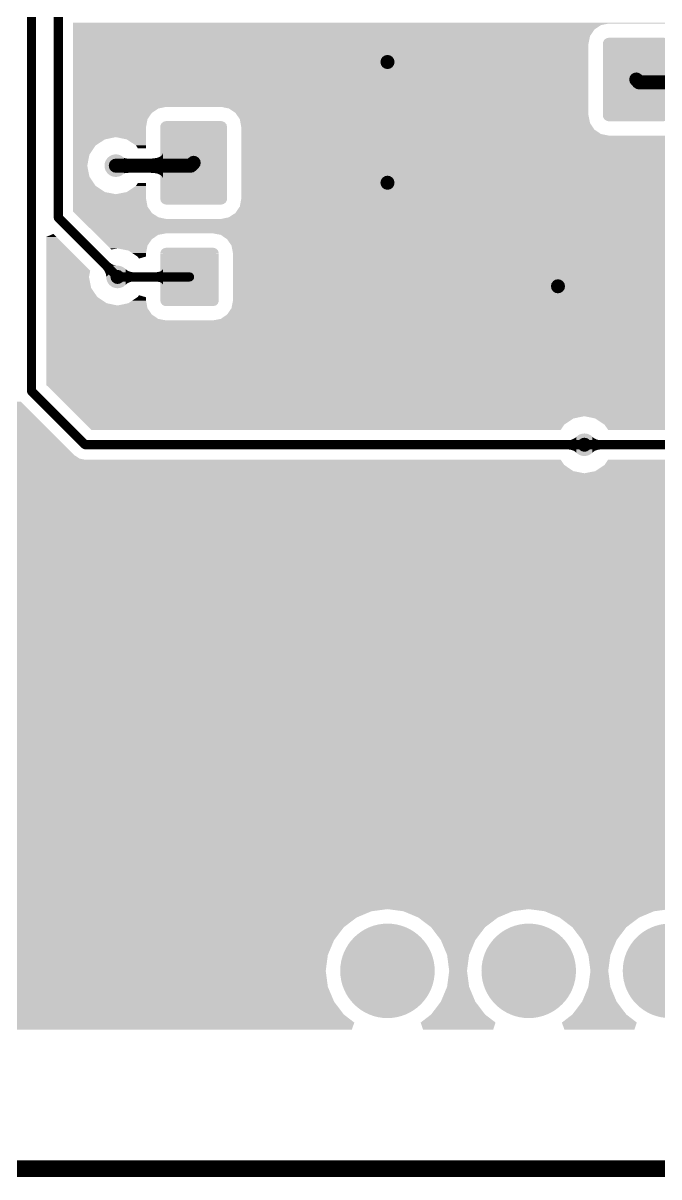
# Model space of a CAD drawing. Header units: millimetres. Extents: x -0.01 to 2.37, y -0.01 to 1.58.
# Drawn here: x 1.084 to 1.534, y -0.006 to 0.811 of the extents above; entities that cross this region are included whole.
import ezdxf

# ---------------------------------------------------------------- set-up
doc = ezdxf.new("R2010")
doc.units = ezdxf.units.MM
doc.layers.get('0').update_dxf_attribs({"linetype": 'CONTINUOUS', "lineweight": 0})
for name, color, linetype, lineweight in [('PCB_KUR_GBL', 10, 'CONTINUOUS', 0), ('PCB_KUR_GBP', 170, 'CONTINUOUS', 0), ('PCB_KUR_GBS', 176, 'CONTINUOUS', 0), ('PCB_KUR_GKO', 130, 'CONTINUOUS', 0), ('PCB_KUR_TXT', 254, 'CONTINUOUS', 0)]:
    doc.layers.add(name, color=color, linetype=linetype, lineweight=lineweight)

# ---------------------------------------------------------------- blocks, each defined once
blk = doc.blocks.new('CUSTOM_4')
for points in [[(-0.0187, -0.01685), (-0.0187, 0.01685), (0.0187, -0.01685), (0.0187, 0.01685)], [(-0.01865, 0.01685), (-0.0186, 0.01721), (0.01865, 0.01685), (0.01852, 0.01721)], [(-0.0186, 0.01721), (-0.01813, 0.01797), (0.01852, 0.01721), (0.01823, 0.01797)], [(-0.01813, 0.01797), (-0.01797, 0.01823), (0.01823, 0.01797), (0.01782, 0.01823)], [(-0.01797, 0.01823), (-0.01697, 0.0186), (0.01782, 0.01823), (0.01721, 0.0186)], [(-0.01697, 0.0186), (-0.01685, 0.01865), (0.01721, 0.0186), (0.01685, 0.01865)], [(-0.01685, 0.01865), (-0.01685, 0.0187), (0.01685, 0.01865), (0.01685, 0.0187)], [(-0.01852, -0.01721), (-0.01865, -0.01685), (0.0186, -0.01721), (0.01865, -0.01685)], [(-0.01823, -0.01797), (-0.01852, -0.01721), (0.01813, -0.01797), (0.0186, -0.01721)], [(-0.01782, -0.01823), (-0.01823, -0.01797), (0.01797, -0.01823), (0.01813, -0.01797)], [(-0.01721, -0.0186), (-0.01782, -0.01823), (0.01697, -0.0186), (0.01797, -0.01823)], [(-0.01685, -0.01865), (-0.01721, -0.0186), (0.01685, -0.01865), (0.01697, -0.0186)], [(-0.01685, -0.0187), (-0.01685, -0.01865), (0.01685, -0.0187), (0.01685, -0.01865)]]:
    blk.add_solid(points)
blk = doc.blocks.new('CUSTOM_5')
for points in [[(-0.02165, 0.0254), (-0.02152, 0.02613), (0.02165, 0.0254), (0.02142, 0.02613)], [(-0.02165, -0.0254), (-0.02165, 0.0254), (0.02165, -0.0254), (0.02165, 0.0254)], [(-0.02152, 0.02613), (-0.02114, 0.02664), (0.02142, 0.02613), (0.02126, 0.02664)], [(-0.02114, 0.02664), (-0.02074, 0.02716), (0.02126, 0.02664), (0.02057, 0.02716)], [(-0.02074, 0.02716), (-0.0199, 0.02742), (0.02057, 0.02716), (0.02023, 0.02742)], [(-0.0199, 0.02742), (-0.0195, 0.02755), (0.02023, 0.02742), (0.0195, 0.02755)], [(-0.02142, -0.02613), (-0.02165, -0.0254), (0.02152, -0.02613), (0.02165, -0.0254)], [(-0.02126, -0.02664), (-0.02142, -0.02613), (0.02114, -0.02664), (0.02152, -0.02613)], [(-0.02057, -0.02716), (-0.02126, -0.02664), (0.02074, -0.02716), (0.02114, -0.02664)], [(-0.02023, -0.02742), (-0.02057, -0.02716), (0.0199, -0.02742), (0.02074, -0.02716)], [(-0.0195, -0.02755), (-0.02023, -0.02742), (0.0195, -0.02755), (0.0199, -0.02742)]]:
    blk.add_solid(points)
blk = doc.blocks.new('ROUND_10')
h = blk.add_hatch(color=256)
edge = h.paths.add_edge_path(flags=0)
edge.add_arc((0, 0), 0.0315, 0, 360)
blk = doc.blocks.new('ROUND_16')
h = blk.add_hatch(color=256)
edge = h.paths.add_edge_path(flags=0)
edge.add_arc((0, 0), 0.008, 0, 360)
blk = doc.blocks.new('ROUND_7')
h = blk.add_hatch(color=256)
edge = h.paths.add_edge_path(flags=0)
edge.add_arc((0, 0), 0.00325, 0, 360)
blk = doc.blocks.new('ROUND_8')
h = blk.add_hatch(color=256)
edge = h.paths.add_edge_path(flags=0)
edge.add_arc((0, 0), 0.005, 0, 360)
blk = doc.blocks.new('CUSTOM_21')
for points in [[(-0.02065, 0.01685), (-0.02058, 0.01751), (0.02065, 0.01685), (0.02049, 0.01751)], [(-0.02065, -0.0168), (-0.02065, 0.0168), (0.02065, -0.0168), (0.02065, 0.0168)], [(-0.02058, 0.01751), (-0.02013, 0.01854), (0.02049, 0.01751), (0.02023, 0.01854)], [(-0.02013, 0.01854), (-0.01988, 0.0191), (0.02023, 0.01854), (0.01976, 0.0191)], [(-0.01988, 0.0191), (-0.01896, 0.01987), (0.01976, 0.0191), (0.0191, 0.01987)], [(-0.01896, 0.01987), (-0.01854, 0.02022), (0.0191, 0.01987), (0.01831, 0.02022)], [(-0.01854, 0.02022), (-0.01711, 0.02057), (0.01831, 0.02022), (0.01751, 0.02057)], [(-0.01711, 0.02057), (-0.01685, 0.02064), (0.01751, 0.02057), (0.01685, 0.02064)], [(-0.02049, -0.01751), (-0.02065, -0.01685), (0.02058, -0.01751), (0.02065, -0.01685)], [(-0.02023, -0.01854), (-0.02049, -0.01751), (0.02013, -0.01854), (0.02058, -0.01751)], [(-0.01976, -0.0191), (-0.02023, -0.01854), (0.01988, -0.0191), (0.02013, -0.01854)], [(-0.0191, -0.01987), (-0.01976, -0.0191), (0.01896, -0.01987), (0.01988, -0.0191)], [(-0.01831, -0.02022), (-0.0191, -0.01987), (0.01854, -0.02022), (0.01896, -0.01987)], [(-0.01751, -0.02057), (-0.01831, -0.02022), (0.01711, -0.02057), (0.01854, -0.02022)], [(-0.01685, -0.02064), (-0.01751, -0.02057), (0.01685, -0.02064), (0.01711, -0.02057)]]:
    blk.add_solid(points)
blk = doc.blocks.new('CUSTOM_22')
for points in [[(-0.02365, 0.0254), (-0.02352, 0.02643), (0.02365, 0.0254), (0.02342, 0.02643)], [(-0.02364, 0.02508), (-0.02365, 0.0254), (0.02364, 0.02508), (0.02365, 0.0254)], [(-0.0236, 0.02476), (-0.02364, 0.02508), (0.0236, 0.02476), (0.02364, 0.02508)], [(-0.0236, -0.02476), (-0.0236, 0.02476), (0.0236, -0.02476), (0.0236, 0.02476)], [(-0.02352, 0.02643), (-0.02314, 0.02717), (0.02342, 0.02643), (0.02325, 0.02717)], [(-0.02314, 0.02717), (-0.0227, 0.02804), (0.02325, 0.02717), (0.02257, 0.02804)], [(-0.0227, 0.02804), (-0.02198, 0.0286), (0.02257, 0.02804), (0.02214, 0.0286)], [(-0.02198, 0.0286), (-0.02127, 0.02915), (0.02214, 0.0286), (0.02105, 0.02915)], [(-0.02127, 0.02915), (-0.02008, 0.02942), (0.02105, 0.02915), (0.02053, 0.02942)], [(-0.02008, 0.02942), (-0.0195, 0.02955), (0.02053, 0.02942), (0.0195, 0.02955)], [(-0.02365, -0.0254), (-0.02364, -0.02508), (0.02365, -0.0254), (0.02364, -0.02508)], [(-0.02342, -0.02643), (-0.02365, -0.0254), (0.02352, -0.02643), (0.02365, -0.0254)], [(-0.02364, -0.02508), (-0.0236, -0.02476), (0.02364, -0.02508), (0.0236, -0.02476)], [(-0.02325, -0.02717), (-0.02342, -0.02643), (0.02314, -0.02717), (0.02352, -0.02643)], [(-0.02257, -0.02804), (-0.02325, -0.02717), (0.0227, -0.02804), (0.02314, -0.02717)], [(-0.02214, -0.0286), (-0.02257, -0.02804), (0.02198, -0.0286), (0.0227, -0.02804)], [(-0.02105, -0.02915), (-0.02214, -0.0286), (0.02127, -0.02915), (0.02198, -0.0286)], [(-0.02053, -0.02942), (-0.02105, -0.02915), (0.02008, -0.02942), (0.02127, -0.02915)], [(-0.0195, -0.02955), (-0.02053, -0.02942), (0.0195, -0.02955), (0.02008, -0.02942)]]:
    blk.add_solid(points)
blk = doc.blocks.new('ROUND_23')
h = blk.add_hatch(color=256)
edge = h.paths.add_edge_path(flags=0)
edge.add_arc((0, 0), 0.03345, 0, 360)
blk = doc.blocks.new('ROUND_6')
h = blk.add_hatch(color=256)
edge = h.paths.add_edge_path(flags=0)
edge.add_arc((0, 0), 0.012, 0, 360)
blk = doc.blocks.new('ROUND_12')
h = blk.add_hatch(color=256)
edge = h.paths.add_edge_path(flags=0)
edge.add_arc((0, 0), 0.0197, 0, 360)

msp = doc.modelspace()

# ---------------------------------------------------------------- linework, layer by layer
at = {"layer": 'PCB_KUR_GBL', "lineweight": 211}
for points, const_width in [([(1.09, 0.5505), (1.09, 0.955)], 0.0065), ([(1.109, 0.6732), (1.109, 0.956)], 0.0065), ([(1.5181, 0.7711), (1.52, 0.7691)], 0.01), ([(1.52, 0.7691), (1.5916, 0.7691)], 0.01), ([(1.1497, 0.7101), (1.2028, 0.7101)], 0.01), ([(1.2028, 0.7101), (1.2048, 0.7121)], 0.01), ([(1.109, 0.6732), (1.1509, 0.6313)], 0.0065), ([(1.1509, 0.6313), (1.2019, 0.6313)], 0.0065), ([(1.09, 0.5505), (1.128, 0.5125)], 0.0065), ([(1.128, 0.5125), (1.4814, 0.5125)], 0.0065), ([(1.4814, 0.5125), (1.5845, 0.5125)], 0.0065)]:
    msp.add_lwpolyline(points, dxfattribs=dict(at, const_width=const_width))
at = {"layer": 'PCB_KUR_GBL'}
for points in [[(1.1195, 0.8107), (1.1195, 0.8114), (2.2638, 0.8107), (2.2638, 0.8114)], [(1.1195, 0.8096), (1.1195, 0.8107), (1.4931, 0.8096), (1.4986, 0.8107)], [(1.1195, 0.8065), (1.1195, 0.8096), (1.4885, 0.8065), (1.4931, 0.8096)], [(1.1195, 0.8019), (1.1195, 0.8065), (1.4854, 0.8019), (1.4885, 0.8065)], [(1.1195, 0.7964), (1.1195, 0.8019), (1.4843, 0.7964), (1.4854, 0.8019)], [(1.1195, 0.7517), (1.1195, 0.7964), (1.4843, 0.7517), (1.4843, 0.7964)], [(1.1195, 0.7506), (1.1195, 0.7517), (1.1799, 0.7506), (1.1853, 0.7517)], [(1.2297, 0.7506), (1.2243, 0.7517), (1.4843, 0.7506), (1.4843, 0.7517)], [(1.1195, 0.7475), (1.1195, 0.7506), (1.1752, 0.7475), (1.1799, 0.7506)], [(1.1195, 0.7429), (1.1195, 0.7475), (1.1721, 0.7429), (1.1752, 0.7475)], [(1.2344, 0.7475), (1.2297, 0.7506), (1.4843, 0.7475), (1.4843, 0.7506)], [(1.23561, 0.7457), (1.2344, 0.7475), (1.4843, 0.7457), (1.4843, 0.7475)], [(1.2375, 0.7429), (1.23561, 0.7457), (1.48486, 0.7429), (1.4843, 0.7457)], [(1.1195, 0.7374), (1.1195, 0.7429), (1.1711, 0.7374), (1.1721, 0.7429)], [(1.1195, 0.7303), (1.1195, 0.7374), (1.1711, 0.7303), (1.1711, 0.7374)], [(1.23799, 0.7402), (1.2375, 0.7429), (1.4854, 0.7402), (1.48486, 0.7429)], [(1.2385, 0.7374), (1.23799, 0.7402), (1.48729, 0.7374), (1.4854, 0.7402)], [(1.2385, 0.7356), (1.2385, 0.7374), (1.4885, 0.7356), (1.48729, 0.7374)], [(1.2385, 0.7325), (1.2385, 0.7356), (1.4931, 0.7325), (1.4885, 0.7356)], [(1.1195, 0.7287), (1.1195, 0.7303), (1.142, 0.7287), (1.1497, 0.7303)], [(1.1195, 0.7244), (1.1195, 0.7287), (1.1354, 0.7244), (1.142, 0.7287)], [(1.1574, 0.7287), (1.1497, 0.7303), (1.1711, 0.7287), (1.1711, 0.7303)], [(1.164, 0.7244), (1.1574, 0.7287), (1.1711, 0.7244), (1.1711, 0.7287)], [(1.2385, 0.7314), (1.2385, 0.7325), (1.4986, 0.7314), (1.4931, 0.7325)], [(1.2385, 0.6867), (1.2385, 0.7314), (2.2638, 0.6867), (2.2638, 0.7314)], [(1.1195, 0.7178), (1.1195, 0.7244), (1.131, 0.7178), (1.1354, 0.7244)], [(1.1653, 0.7224), (1.164, 0.7244), (1.1711, 0.7224), (1.1711, 0.7244)], [(1.1828, 0.7183), (1.1831, 0.7191), (1.1832, 0.7183), (1.1832, 0.7191)], [(1.1831, 0.7191), (1.1832, 0.72007), (1.1832, 0.7191), (1.1832, 0.72007)], [(1.1195, 0.7101), (1.1195, 0.7178), (1.1295, 0.7101), (1.131, 0.7178)], [(1.1554, 0.7156), (1.1554, 0.7157), (1.1556, 0.7156), (1.1554, 0.7157)], [(1.1554, 0.7155), (1.1554, 0.7156), (1.1558, 0.7155), (1.1556, 0.7156)], [(1.1554, 0.7154), (1.1554, 0.7155), (1.1561, 0.7154), (1.1558, 0.7155)], [(1.1554, 0.7153), (1.1554, 0.7154), (1.1565, 0.7153), (1.1561, 0.7154)], [(1.1554, 0.7152), (1.1554, 0.7153), (1.157, 0.7152), (1.1565, 0.7153)], [(1.1554, 0.7151), (1.1554, 0.7152), (1.1583, 0.7151), (1.157, 0.7152)], [(1.1554, 0.7051), (1.1554, 0.7151), (1.1607, 0.7051), (1.1607, 0.7151)], [(1.1554, 0.7151), (1.1554, 0.7151), (1.1607, 0.7151), (1.1583, 0.7151)], [(1.1731, 0.7051), (1.1731, 0.7151), (1.1832, 0.7051), (1.1832, 0.7151)], [(1.175, 0.7151), (1.1767, 0.7153), (1.1832, 0.7151), (1.1832, 0.7153)], [(1.1767, 0.7153), (1.1783, 0.7155), (1.1832, 0.7153), (1.1832, 0.7155)], [(1.1783, 0.7155), (1.1796, 0.7159), (1.1832, 0.7155), (1.1832, 0.7159)], [(1.1796, 0.7159), (1.1807, 0.7163), (1.1832, 0.7159), (1.1832, 0.7163)], [(1.1807, 0.7163), (1.1816, 0.7169), (1.1832, 0.7163), (1.1832, 0.7169)], [(1.1816, 0.7169), (1.1823, 0.7175), (1.1832, 0.7169), (1.1832, 0.7175)], [(1.1823, 0.7175), (1.1828, 0.7183), (1.1832, 0.7175), (1.1832, 0.7183)], [(1.1195, 0.7023), (1.1195, 0.7101), (1.131, 0.7023), (1.1295, 0.7101)], [(1.1554, 0.7049), (1.1554, 0.7051), (1.1565, 0.7049), (1.1598, 0.7051)], [(1.1554, 0.7048), (1.1554, 0.7049), (1.1561, 0.7048), (1.1565, 0.7049)], [(1.1554, 0.7047), (1.1554, 0.7048), (1.1558, 0.7047), (1.1561, 0.7048)], [(1.1554, 0.7046), (1.1554, 0.7047), (1.1556, 0.7046), (1.1558, 0.7047)], [(1.1554, 0.7045), (1.1554, 0.7046), (1.1554, 0.7045), (1.1556, 0.7046)], [(1.175, 0.705), (1.1731, 0.7051), (1.1832, 0.705), (1.1832, 0.7051)], [(1.1767, 0.7049), (1.175, 0.705), (1.1832, 0.7049), (1.1832, 0.705)], [(1.1783, 0.7046), (1.1767, 0.7049), (1.1832, 0.7046), (1.1832, 0.7049)], [(1.1796, 0.7043), (1.1783, 0.7046), (1.1832, 0.7043), (1.1832, 0.7046)], [(1.1807, 0.7038), (1.1796, 0.7043), (1.1832, 0.7038), (1.1832, 0.7043)], [(1.1816, 0.7033), (1.1807, 0.7038), (1.1832, 0.7033), (1.1832, 0.7038)], [(1.1823, 0.7026), (1.1816, 0.7033), (1.1832, 0.7026), (1.1832, 0.7033)], [(1.1828, 0.7019), (1.1823, 0.7026), (1.1832, 0.7019), (1.1832, 0.7026)], [(1.1195, 0.6958), (1.1195, 0.7023), (1.1354, 0.6958), (1.131, 0.7023)], [(1.1195, 0.6914), (1.1195, 0.6958), (1.142, 0.6914), (1.1354, 0.6958)], [(1.1574, 0.6914), (1.164, 0.6958), (1.1711, 0.6914), (1.1711, 0.6958)], [(1.164, 0.6958), (1.1653, 0.6978), (1.1711, 0.6958), (1.1711, 0.6978)], [(1.1831, 0.701), (1.1828, 0.7019), (1.1832, 0.701), (1.1832, 0.7019)], [(1.1832, 0.70013), (1.1831, 0.701), (1.1832, 0.70013), (1.1832, 0.701)], [(1.1195, 0.6899), (1.1195, 0.6914), (1.1497, 0.6899), (1.142, 0.6914)], [(1.1195, 0.6867), (1.1195, 0.6899), (1.1711, 0.6867), (1.1711, 0.6899)], [(1.1195, 0.6812), (1.1195, 0.6867), (1.1721, 0.6812), (1.1711, 0.6867)], [(1.1497, 0.6899), (1.1574, 0.6914), (1.1711, 0.6899), (1.1711, 0.6914)], [(1.2375, 0.6812), (1.2385, 0.6867), (2.2638, 0.6812), (2.2638, 0.6867)], [(1.1195, 0.6776), (1.1195, 0.6812), (1.17453, 0.6776), (1.1721, 0.6812)], [(1.2344, 0.6766), (1.2375, 0.6812), (2.2638, 0.6766), (2.2638, 0.6812)], [(1.1205, 0.6766), (1.1195, 0.6776), (1.1752, 0.6766), (1.17453, 0.6776)], [(1.12362, 0.6735), (1.1205, 0.6766), (1.1799, 0.6735), (1.1752, 0.6766)], [(1.12472, 0.6724), (1.12362, 0.6735), (1.1853, 0.6724), (1.1799, 0.6735)], [(1.13506, 0.6621), (1.12472, 0.6724), (2.2638, 0.6621), (2.2638, 0.6724)], [(1.2243, 0.6724), (1.2297, 0.6735), (2.2638, 0.6724), (2.2638, 0.6735)], [(1.2297, 0.6735), (1.2344, 0.6766), (2.2638, 0.6735), (2.2638, 0.6766)], [(1.1005, 0.6597), (1.1055, 0.6618), (1.10761, 0.6597), (1.1055, 0.6618)], [(1.13606, 0.6611), (1.13506, 0.6621), (1.1797, 0.6611), (1.185, 0.6621)], [(1.13506, 0.6621), (1.13506, 0.6621), (1.185, 0.6621), (1.2187, 0.6621)], [(1.224, 0.6611), (1.2187, 0.6621), (2.2638, 0.6611), (2.2638, 0.6621)], [(1.1005, 0.6358), (1.1005, 0.6597), (1.1316, 0.6358), (1.10761, 0.6597)], [(1.13917, 0.658), (1.13606, 0.6611), (1.1752, 0.658), (1.1797, 0.6611)], [(1.14369, 0.6535), (1.13917, 0.658), (1.1721, 0.6535), (1.1752, 0.658)], [(1.2285, 0.658), (1.224, 0.6611), (2.2638, 0.658), (2.2638, 0.6611)], [(1.2316, 0.6535), (1.2285, 0.658), (2.2638, 0.6535), (2.2638, 0.658)], [(1.1457, 0.6515), (1.14369, 0.6535), (1.17172, 0.6515), (1.1721, 0.6535)], [(1.1465, 0.6507), (1.1457, 0.6515), (1.14651, 0.6507), (1.1509, 0.6515)], [(1.1465, 0.6507), (1.1465, 0.6507), (1.1465, 0.6507), (1.14651, 0.6507)], [(1.1586, 0.65), (1.1509, 0.6515), (1.17144, 0.65), (1.17172, 0.6515)], [(1.1613, 0.6482), (1.1586, 0.65), (1.1711, 0.6482), (1.17144, 0.65)], [(1.1649, 0.6458), (1.1613, 0.6482), (1.1711, 0.6458), (1.1711, 0.6482)], [(1.1652, 0.6456), (1.1649, 0.6458), (1.17043, 0.6456), (1.1711, 0.6458)], [(1.1661, 0.6443), (1.1652, 0.6456), (1.16611, 0.6443), (1.17043, 0.6456)], [(1.2326, 0.6482), (1.2316, 0.6535), (2.2638, 0.6482), (2.2638, 0.6535)], [(1.2326, 0.6156), (1.2326, 0.6482), (2.2638, 0.6156), (2.2638, 0.6482)], [(1.14, 0.6376), (1.1417, 0.6393), (1.1491, 0.6376), (1.1508, 0.6393)], [(1.1406, 0.637), (1.14, 0.6376), (1.1485, 0.637), (1.1491, 0.6376)], [(1.1417, 0.6393), (1.1418, 0.6394), (1.1508, 0.6393), (1.1501, 0.6394)], [(1.1418, 0.6394), (1.142, 0.6396), (1.1495, 0.6394), (1.1489, 0.6396)], [(1.1418, 0.6394), (1.1418, 0.6394), (1.1501, 0.6394), (1.1495, 0.6394)], [(1.142, 0.6396), (1.1422, 0.6398), (1.1489, 0.6396), (1.1482, 0.6398)], [(1.1422, 0.6398), (1.1424, 0.64), (1.1482, 0.6398), (1.1476, 0.64)], [(1.1424, 0.64), (1.1428, 0.6404), (1.1476, 0.64), (1.147, 0.6404)], [(1.1428, 0.6404), (1.1431, 0.6407), (1.147, 0.6404), (1.1464, 0.6407)], [(1.1431, 0.6407), (1.1436, 0.6412), (1.1464, 0.6407), (1.1458, 0.6412)], [(1.1436, 0.6412), (1.1441, 0.6417), (1.1458, 0.6412), (1.1452, 0.6417)], [(1.1441, 0.6417), (1.1446, 0.6422), (1.1452, 0.6417), (1.1446, 0.6422)], [(1.1661, 0.6443), (1.1661, 0.6443), (1.1661, 0.6443), (1.16611, 0.6443)], [(1.1005, 0.6313), (1.1005, 0.6358), (1.1307, 0.6313), (1.1316, 0.6358)], [(1.1005, 0.6236), (1.1005, 0.6313), (1.1322, 0.6236), (1.1307, 0.6313)], [(1.1411, 0.6364), (1.1406, 0.637), (1.1479, 0.6364), (1.1485, 0.637)], [(1.1415, 0.6358), (1.1411, 0.6364), (1.1473, 0.6358), (1.1479, 0.6364)], [(1.1419, 0.6352), (1.1415, 0.6358), (1.1467, 0.6352), (1.1473, 0.6358)], [(1.1422, 0.6346), (1.1419, 0.6352), (1.1461, 0.6346), (1.1467, 0.6352)], [(1.1424, 0.634), (1.1422, 0.6346), (1.1455, 0.634), (1.1461, 0.6346)], [(1.1426, 0.6334), (1.1424, 0.634), (1.1449, 0.6334), (1.1455, 0.634)], [(1.1428, 0.6327), (1.1426, 0.6334), (1.1442, 0.6327), (1.1449, 0.6334)], [(1.1429, 0.6321), (1.1428, 0.6327), (1.1436, 0.6321), (1.1442, 0.6327)], [(1.1429, 0.6314), (1.1429, 0.6321), (1.1429, 0.6314), (1.1436, 0.6321)], [(1.1566, 0.6365), (1.1566, 0.6369), (1.1571, 0.6365), (1.1566, 0.6369)], [(1.1566, 0.6361), (1.1566, 0.6365), (1.1576, 0.6361), (1.1571, 0.6365)], [(1.1566, 0.6357), (1.1566, 0.6361), (1.1581, 0.6357), (1.1576, 0.6361)], [(1.1566, 0.6354), (1.1566, 0.6357), (1.1587, 0.6354), (1.1581, 0.6357)], [(1.1566, 0.6352), (1.1566, 0.6354), (1.1593, 0.6352), (1.1587, 0.6354)], [(1.1566, 0.635), (1.1566, 0.6352), (1.16, 0.635), (1.1593, 0.6352)], [(1.1566, 0.6348), (1.1566, 0.635), (1.1607, 0.6348), (1.16, 0.635)], [(1.1566, 0.6347), (1.1566, 0.6348), (1.1614, 0.6347), (1.1607, 0.6348)], [(1.1566, 0.6346), (1.1566, 0.6347), (1.1622, 0.6346), (1.1614, 0.6347)], [(1.1566, 0.6281), (1.1566, 0.6346), (1.163, 0.6281), (1.163, 0.6346)], [(1.1566, 0.6346), (1.1566, 0.6346), (1.163, 0.6346), (1.1622, 0.6346)], [(1.1766, 0.6281), (1.1766, 0.6346), (1.1832, 0.6281), (1.1832, 0.6346)], [(1.1779, 0.6346), (1.179, 0.6347), (1.1832, 0.6346), (1.1832, 0.6347)], [(1.179, 0.6347), (1.18, 0.6349), (1.1832, 0.6347), (1.1832, 0.6349)], [(1.18, 0.6349), (1.1809, 0.6351), (1.1832, 0.6349), (1.1832, 0.6351)], [(1.1809, 0.6351), (1.1816, 0.6354), (1.1832, 0.6351), (1.1832, 0.6354)], [(1.1816, 0.6354), (1.1822, 0.6358), (1.1832, 0.6354), (1.1832, 0.6358)], [(1.1822, 0.6358), (1.1826, 0.6362), (1.1832, 0.6358), (1.1832, 0.6362)], [(1.1826, 0.6362), (1.183, 0.6367), (1.1832, 0.6362), (1.1832, 0.6367)], [(1.183, 0.6367), (1.1832, 0.6372), (1.1832, 0.6367), (1.1832, 0.6372)], [(1.1005, 0.6171), (1.1005, 0.6236), (1.1366, 0.6171), (1.1322, 0.6236)], [(1.1566, 0.628), (1.1566, 0.6281), (1.1614, 0.628), (1.1622, 0.6281)], [(1.1566, 0.6279), (1.1566, 0.628), (1.1607, 0.6279), (1.1614, 0.628)], [(1.1566, 0.6277), (1.1566, 0.6279), (1.16, 0.6277), (1.1607, 0.6279)], [(1.1566, 0.6275), (1.1566, 0.6277), (1.1593, 0.6275), (1.16, 0.6277)], [(1.1566, 0.6272), (1.1566, 0.6275), (1.1587, 0.6272), (1.1593, 0.6275)], [(1.1566, 0.6269), (1.1566, 0.6272), (1.1581, 0.6269), (1.1587, 0.6272)], [(1.1566, 0.6266), (1.1566, 0.6269), (1.1576, 0.6266), (1.1581, 0.6269)], [(1.1566, 0.6262), (1.1566, 0.6266), (1.1571, 0.6262), (1.1576, 0.6266)], [(1.1566, 0.6257), (1.1566, 0.6262), (1.1566, 0.6257), (1.1571, 0.6262)], [(1.179, 0.628), (1.1779, 0.6281), (1.1832, 0.628), (1.1832, 0.6281)], [(1.18, 0.6278), (1.179, 0.628), (1.1832, 0.6278), (1.1832, 0.628)], [(1.1809, 0.6276), (1.18, 0.6278), (1.1832, 0.6276), (1.1832, 0.6278)], [(1.1816, 0.6273), (1.1809, 0.6276), (1.1832, 0.6273), (1.1832, 0.6276)], [(1.1822, 0.6269), (1.1816, 0.6273), (1.1832, 0.6269), (1.1832, 0.6273)], [(1.1826, 0.6265), (1.1822, 0.6269), (1.1832, 0.6265), (1.1832, 0.6269)], [(1.183, 0.626), (1.1826, 0.6265), (1.1832, 0.626), (1.1832, 0.6265)], [(1.1832, 0.6255), (1.183, 0.626), (1.1832, 0.6255), (1.1832, 0.626)], [(1.1005, 0.6127), (1.1005, 0.6171), (1.1432, 0.6127), (1.1366, 0.6171)], [(1.1586, 0.6127), (1.1613, 0.6145), (1.17144, 0.6127), (1.1711, 0.6145)], [(1.1613, 0.6145), (1.1649, 0.6169), (1.1711, 0.6145), (1.1711, 0.6169)], [(1.1649, 0.6169), (1.1652, 0.6171), (1.1711, 0.6169), (1.17043, 0.6171)], [(1.1652, 0.6171), (1.1661, 0.6184), (1.17043, 0.6171), (1.16611, 0.6184)], [(1.1661, 0.6184), (1.1661, 0.6184), (1.16611, 0.6184), (1.1661, 0.6184)], [(1.23203, 0.6115), (1.2326, 0.6145), (1.5708, 0.6115), (1.57525, 0.6145)], [(1.2326, 0.6146), (1.2326, 0.6156), (1.5754, 0.6146), (1.5807, 0.6156)], [(1.2326, 0.6156), (1.2326, 0.6156), (1.5807, 0.6156), (1.6143, 0.6156)], [(1.2326, 0.6145), (1.2326, 0.6146), (1.57525, 0.6145), (1.5754, 0.6146)], [(1.1005, 0.6111), (1.1005, 0.6127), (1.1509, 0.6111), (1.1432, 0.6127)], [(1.1005, 0.6092), (1.1005, 0.6111), (1.1721, 0.6092), (1.17174, 0.6111)], [(1.1005, 0.6047), (1.1005, 0.6092), (1.1752, 0.6047), (1.1721, 0.6092)], [(1.1005, 0.6016), (1.1005, 0.6047), (1.1797, 0.6016), (1.1752, 0.6047)], [(1.1509, 0.6111), (1.1586, 0.6127), (1.17174, 0.6111), (1.17144, 0.6127)], [(1.22414, 0.6017), (1.2285, 0.6047), (1.5667, 0.6017), (1.56732, 0.6047)], [(1.2285, 0.6047), (1.23008, 0.607), (1.56732, 0.6047), (1.5678, 0.607)], [(1.23008, 0.607), (1.2316, 0.6092), (1.5678, 0.607), (1.56927, 0.6092)], [(1.2316, 0.6092), (1.23203, 0.6115), (1.56927, 0.6092), (1.5708, 0.6115)], [(1.1005, 0.6006), (1.1005, 0.6016), (1.185, 0.6006), (1.1797, 0.6016)], [(1.1005, 0.568), (1.1005, 0.6006), (1.5667, 0.568), (1.5667, 0.6006)], [(1.1005, 0.6006), (1.1005, 0.6006), (1.2187, 0.6006), (1.185, 0.6006)], [(1.2187, 0.6006), (1.224, 0.6016), (1.5667, 0.6006), (1.5667, 0.6016)], [(1.224, 0.6016), (1.22414, 0.6017), (1.5667, 0.6016), (1.5667, 0.6017)], [(1.1005, 0.5627), (1.1005, 0.568), (1.5678, 0.5627), (1.5667, 0.568)], [(1.1005, 0.5581), (1.1005, 0.5627), (1.5708, 0.5581), (1.5678, 0.5627)], [(1.1005, 0.5551), (1.1005, 0.5581), (1.5754, 0.5551), (1.5708, 0.5581)], [(1.1005, 0.5548), (1.1005, 0.5551), (1.57698, 0.5548), (1.5754, 0.5551)], [(1.1012, 0.5541), (1.1005, 0.5548), (1.5807, 0.5541), (1.577, 0.5548)], [(1.1005, 0.5548), (1.1005, 0.5548), (1.577, 0.5548), (1.57698, 0.5548)], [(1.1012, 0.5541), (1.1012, 0.5541), (1.587, 0.5541), (1.5807, 0.5541)], [(1.12267, 0.5327), (1.10121, 0.5541), (1.587, 0.5327), (1.587, 0.5541)], [(0.8996, 0.5413), (0.89843, 0.543), (1.0842, 0.5413), (1.0825, 0.543)], [(0.89998, 0.5393), (0.8996, 0.5413), (1.0862, 0.5393), (1.0842, 0.5413)], [(0.9458, 0.5378), (0.9381, 0.5393), (1.0877, 0.5378), (1.0862, 0.5393)], [(0.9524, 0.5334), (0.9458, 0.5378), (1.0921, 0.5334), (1.0877, 0.5378)], [(0.9567, 0.5269), (0.9524, 0.5334), (1.0986, 0.5269), (1.0921, 0.5334)], [(1.12428, 0.5311), (1.12267, 0.5327), (1.4736, 0.5311), (1.4814, 0.5327)], [(1.12869, 0.5267), (1.12428, 0.5311), (1.4671, 0.5267), (1.4736, 0.5311)], [(1.4891, 0.5311), (1.4814, 0.5327), (1.587, 0.5311), (1.587, 0.5327)], [(1.4909, 0.5299), (1.4891, 0.5311), (1.587, 0.5299), (1.587, 0.5311)], [(0.9583, 0.5191), (0.9567, 0.5269), (1.1064, 0.5191), (1.0986, 0.5269)], [(1.1324, 0.523), (1.12869, 0.5267), (1.4646, 0.523), (1.4671, 0.5267)], [(1.4957, 0.5267), (1.4909, 0.5299), (1.5838, 0.5267), (1.587, 0.5299)], [(1.4982, 0.523), (1.4957, 0.5267), (1.5801, 0.523), (1.5838, 0.5267)], [(0.9567, 0.5114), (0.9583, 0.5191), (1.1141, 0.5114), (1.1064, 0.5191)], [(1.4693, 0.5092), (1.4693, 0.5157), (1.4757, 0.5092), (1.4757, 0.5157)], [(1.4701, 0.5157), (1.4708, 0.5158), (1.4757, 0.5157), (1.4757, 0.5158)], [(1.4708, 0.5158), (1.4716, 0.5159), (1.4757, 0.5158), (1.4757, 0.5159)], [(1.4716, 0.5159), (1.4723, 0.5161), (1.4757, 0.5159), (1.4757, 0.5161)], [(1.4723, 0.5161), (1.4729, 0.5163), (1.4757, 0.5161), (1.4757, 0.5163)], [(1.4729, 0.5163), (1.4735, 0.5166), (1.4757, 0.5163), (1.4757, 0.5166)], [(1.4735, 0.5166), (1.4741, 0.5169), (1.4757, 0.5166), (1.4757, 0.5169)], [(1.4741, 0.5169), (1.4747, 0.5172), (1.4757, 0.5169), (1.4757, 0.5172)], [(1.4747, 0.5172), (1.4752, 0.5176), (1.4757, 0.5172), (1.4757, 0.5176)], [(1.4752, 0.5176), (1.4757, 0.5181), (1.4757, 0.5176), (1.4757, 0.5181)], [(1.4871, 0.5176), (1.4871, 0.5181), (1.4876, 0.5176), (1.4871, 0.5181)], [(1.4871, 0.5172), (1.4871, 0.5176), (1.4881, 0.5172), (1.4876, 0.5176)], [(1.4871, 0.5169), (1.4871, 0.5172), (1.4886, 0.5169), (1.4881, 0.5172)], [(1.4871, 0.5166), (1.4871, 0.5169), (1.4892, 0.5166), (1.4886, 0.5169)], [(1.4871, 0.5163), (1.4871, 0.5166), (1.4898, 0.5163), (1.4892, 0.5166)], [(1.4871, 0.5161), (1.4871, 0.5163), (1.4905, 0.5161), (1.4898, 0.5163)], [(1.4871, 0.5159), (1.4871, 0.5161), (1.4912, 0.5159), (1.4905, 0.5161)], [(1.4871, 0.5158), (1.4871, 0.5159), (1.4919, 0.5158), (1.4912, 0.5159)], [(1.4871, 0.5157), (1.4871, 0.5158), (1.4927, 0.5157), (1.4919, 0.5158)], [(1.4871, 0.5092), (1.4871, 0.5157), (1.4935, 0.5092), (1.4935, 0.5157)], [(1.4871, 0.5157), (1.4871, 0.5157), (1.4935, 0.5157), (1.4927, 0.5157)], [(0.95247, 0.505), (0.9567, 0.5114), (1.1205, 0.505), (1.1141, 0.5114)], [(1.4708, 0.5091), (1.4701, 0.5092), (1.4757, 0.5091), (1.4757, 0.5092)], [(1.4716, 0.509), (1.4708, 0.5091), (1.4757, 0.509), (1.4757, 0.5091)], [(1.4723, 0.5088), (1.4716, 0.509), (1.4757, 0.5088), (1.4757, 0.509)], [(1.4729, 0.5086), (1.4723, 0.5088), (1.4757, 0.5086), (1.4757, 0.5088)], [(1.4735, 0.5084), (1.4729, 0.5086), (1.4757, 0.5084), (1.4757, 0.5086)], [(1.4741, 0.5081), (1.4735, 0.5084), (1.4757, 0.5081), (1.4757, 0.5084)], [(1.4747, 0.5077), (1.4741, 0.5081), (1.4757, 0.5077), (1.4757, 0.5081)], [(1.4752, 0.5073), (1.4747, 0.5077), (1.4757, 0.5073), (1.4757, 0.5077)], [(1.4757, 0.5069), (1.4752, 0.5073), (1.4757, 0.5069), (1.4757, 0.5073)], [(1.4871, 0.5091), (1.4871, 0.5092), (1.4919, 0.5091), (1.4927, 0.5092)], [(1.4871, 0.509), (1.4871, 0.5091), (1.4912, 0.509), (1.4919, 0.5091)], [(1.4871, 0.5088), (1.4871, 0.509), (1.4905, 0.5088), (1.4912, 0.509)], [(1.4871, 0.5086), (1.4871, 0.5088), (1.4898, 0.5086), (1.4905, 0.5088)], [(1.4871, 0.5084), (1.4871, 0.5086), (1.4892, 0.5084), (1.4898, 0.5086)], [(1.4871, 0.5081), (1.4871, 0.5084), (1.4886, 0.5081), (1.4892, 0.5084)], [(1.4871, 0.5077), (1.4871, 0.5081), (1.4881, 0.5077), (1.4886, 0.5081)], [(1.4871, 0.5073), (1.4871, 0.5077), (1.4876, 0.5073), (1.4881, 0.5077)], [(1.4871, 0.5069), (1.4871, 0.5073), (1.4871, 0.5069), (1.4876, 0.5073)], [(0.89983, 0.4982), (0.89996, 0.4989), (1.4671, 0.4982), (1.46663, 0.4989)], [(0.9381, 0.4989), (0.9458, 0.5005), (1.46663, 0.4989), (1.46555, 0.5005)], [(0.9458, 0.5005), (0.9479, 0.5019), (1.46555, 0.5005), (1.4646, 0.5019)], [(0.9479, 0.5019), (0.9491, 0.5027), (1.128, 0.5019), (1.124, 0.5027)], [(0.9479, 0.5019), (0.9479, 0.5019), (1.4646, 0.5019), (1.128, 0.5019)], [(0.9491, 0.5027), (0.9524, 0.5049), (1.124, 0.5027), (1.12065, 0.5049)], [(0.9524, 0.5049), (0.95247, 0.505), (1.12065, 0.5049), (1.1205, 0.505)], [(1.4957, 0.4982), (1.4982, 0.5019), (2.2638, 0.4982), (2.2638, 0.5019)], [(0.892, 0.4894), (0.89635, 0.4923), (2.2638, 0.4894), (2.2638, 0.4923)], [(0.89635, 0.4923), (0.8965, 0.4924), (1.4814, 0.4923), (1.48088, 0.4924)], [(0.8965, 0.4924), (0.89744, 0.4938), (1.48088, 0.4924), (1.4736, 0.4938)], [(0.89744, 0.4938), (0.8996, 0.497), (1.4736, 0.4938), (1.46887, 0.497)], [(0.8996, 0.497), (0.89983, 0.4982), (1.46887, 0.497), (1.4671, 0.4982)], [(1.4814, 0.4923), (1.4891, 0.4938), (2.2638, 0.4923), (2.2638, 0.4938)], [(1.4891, 0.4938), (1.4957, 0.4982), (2.2638, 0.4938), (2.2638, 0.4982)], [(0.405, 0.425), (0.405, 0.4884), (2.2638, 0.425), (2.2638, 0.4884)], [(0.8867, 0.4884), (0.892, 0.4894), (2.2638, 0.4884), (2.2638, 0.4894)], [(0.582, 0.4033), (0.582, 0.425), (2.2638, 0.4033), (2.2638, 0.425)], [(0.582, 0.402), (0.582, 0.4033), (1.7226, 0.402), (1.7324, 0.4033)], [(0.582, 0.3982), (0.582, 0.402), (1.7135, 0.3982), (1.7226, 0.402)], [(0.582, 0.3922), (0.582, 0.3982), (1.7057, 0.3922), (1.7135, 0.3982)], [(0.582, 0.3844), (0.582, 0.3922), (1.6997, 0.3844), (1.7057, 0.3922)], [(0.582, 0.3753), (0.582, 0.3844), (1.6959, 0.3753), (1.6997, 0.3844)], [(0.582, 0.3656), (0.582, 0.3753), (1.6947, 0.3656), (1.6959, 0.3753)], [(0.582, 0.3558), (0.582, 0.3656), (1.6959, 0.3558), (1.6947, 0.3656)], [(0.582, 0.3467), (0.582, 0.3558), (1.6997, 0.3467), (1.6959, 0.3558)], [(0.582, 0.3389), (0.582, 0.3467), (1.7057, 0.3389), (1.6997, 0.3467)], [(0.582, 0.3329), (0.582, 0.3389), (1.7135, 0.3329), (1.7057, 0.3389)], [(0.582, 0.3291), (0.582, 0.3329), (1.7226, 0.3291), (1.7135, 0.3329)], [(0.582, 0.3278), (0.582, 0.3291), (1.7324, 0.3278), (1.7226, 0.3291)], [(0.582, 0.1837), (0.582, 0.3278), (2.2638, 0.1837), (2.2638, 0.3278)], [(0.582, 0.1822), (0.582, 0.1837), (1.3307, 0.1822), (1.342, 0.1837)], [(0.582, 0.1778), (0.582, 0.1822), (1.3202, 0.1778), (1.3307, 0.1822)], [(1.3533, 0.1822), (1.342, 0.1837), (1.4307, 0.1822), (1.442, 0.1837)], [(1.3638, 0.1778), (1.3533, 0.1822), (1.4202, 0.1778), (1.4307, 0.1822)], [(1.4533, 0.1822), (1.442, 0.1837), (1.5307, 0.1822), (1.542, 0.1837)], [(1.4638, 0.1778), (1.4533, 0.1822), (1.5202, 0.1778), (1.5307, 0.1822)], [(0.582, 0.1709), (0.582, 0.1778), (1.3111, 0.1709), (1.3202, 0.1778)], [(1.3729, 0.1709), (1.3638, 0.1778), (1.4111, 0.1709), (1.4202, 0.1778)], [(1.4729, 0.1709), (1.4638, 0.1778), (1.5111, 0.1709), (1.5202, 0.1778)], [(0.582, 0.1618), (0.582, 0.1709), (1.3042, 0.1618), (1.3111, 0.1709)], [(1.3798, 0.1618), (1.3729, 0.1709), (1.4042, 0.1618), (1.4111, 0.1709)], [(1.4798, 0.1618), (1.4729, 0.1709), (1.5042, 0.1618), (1.5111, 0.1709)], [(0.582, 0.1513), (0.582, 0.1618), (1.2998, 0.1513), (1.3042, 0.1618)], [(1.3842, 0.1513), (1.3798, 0.1618), (1.3998, 0.1513), (1.4042, 0.1618)], [(1.4842, 0.1513), (1.4798, 0.1618), (1.4998, 0.1513), (1.5042, 0.1618)], [(0.582, 0.14), (0.582, 0.1513), (1.2983, 0.14), (1.2998, 0.1513)], [(1.3857, 0.14), (1.3842, 0.1513), (1.3983, 0.14), (1.3998, 0.1513)], [(1.4857, 0.14), (1.4842, 0.1513), (1.4983, 0.14), (1.4998, 0.1513)], [(0.582, 0.1287), (0.582, 0.14), (1.2998, 0.1287), (1.2983, 0.14)], [(1.3842, 0.1287), (1.3857, 0.14), (1.3998, 0.1287), (1.3983, 0.14)], [(1.4842, 0.1287), (1.4857, 0.14), (1.4998, 0.1287), (1.4983, 0.14)], [(0.582, 0.1182), (0.582, 0.1287), (1.3042, 0.1182), (1.2998, 0.1287)], [(1.3798, 0.1182), (1.3842, 0.1287), (1.4042, 0.1182), (1.3998, 0.1287)], [(1.4798, 0.1182), (1.4842, 0.1287), (1.5042, 0.1182), (1.4998, 0.1287)], [(0.582, 0.1091), (0.582, 0.1182), (1.3111, 0.1091), (1.3042, 0.1182)], [(1.3729, 0.1091), (1.3798, 0.1182), (1.4111, 0.1091), (1.4042, 0.1182)], [(1.4729, 0.1091), (1.4798, 0.1182), (1.5111, 0.1091), (1.5042, 0.1182)], [(0.582, 0.1034), (0.582, 0.1091), (1.3185, 0.1034), (1.3111, 0.1091)], [(1.3655, 0.1034), (1.3729, 0.1091), (1.4185, 0.1034), (1.4111, 0.1091)], [(1.4655, 0.1034), (1.4729, 0.1091), (1.5185, 0.1034), (1.5111, 0.1091)], [(0.582, 0.0984), (0.582, 0.1034), (1.3168, 0.0984), (1.3185, 0.1034)], [(1.3672, 0.0984), (1.3655, 0.1034), (1.4168, 0.0984), (1.4185, 0.1034)], [(1.4672, 0.0984), (1.4655, 0.1034), (1.5168, 0.0984), (1.5185, 0.1034)]]:
    msp.add_solid(points, dxfattribs=at)
at = {"layer": 'PCB_KUR_GKO', "lineweight": 211, "const_width": 0.0118}
msp.add_lwpolyline([(0, 0), (2.3622, 0)], dxfattribs=at)

# ---------------------------------------------------------------- block references
at = {"layer": 'PCB_KUR_GBL'}
for name, p in [('CUSTOM_5', (1.4492, 0.7711)), ('CUSTOM_5', (1.5181, 0.7711)), ('ROUND_16', (1.342, 0.7835)), ('ROUND_8', (1.5181, 0.7711)), ('ROUND_8', (1.52, 0.7691)), ('ROUND_8', (1.52, 0.7691)), ('CUSTOM_5', (1.2048, 0.7121)), ('CUSTOM_5', (1.2737, 0.7121)), ('ROUND_16', (1.1497, 0.7101)), ('ROUND_8', (1.1497, 0.7101)), ('ROUND_8', (1.2028, 0.7101)), ('ROUND_8', (1.2048, 0.7121)), ('ROUND_16', (1.342, 0.698)), ('ROUND_7', (1.109, 0.6732)), ('ROUND_7', (1.109, 0.6732)), ('CUSTOM_4', (1.2019, 0.6313)), ('CUSTOM_4', (1.2589, 0.6313)), ('ROUND_16', (1.1509, 0.6313)), ('ROUND_7', (1.1509, 0.6313)), ('ROUND_7', (1.1509, 0.6313)), ('ROUND_7', (1.2019, 0.6313)), ('ROUND_16', (1.4627, 0.6247)), ('ROUND_7', (1.09, 0.5505)), ('ROUND_7', (1.09, 0.5505)), ('ROUND_7', (1.128, 0.5125)), ('ROUND_7', (1.128, 0.5125)), ('ROUND_16', (1.4814, 0.5125)), ('ROUND_7', (1.4814, 0.5125)), ('ROUND_7', (1.4814, 0.5125)), ('ROUND_10', (1.342, 0.14)), ('ROUND_10', (1.442, 0.14)), ('ROUND_10', (1.542, 0.14))]:
    msp.add_blockref(name, p, dxfattribs=at)
at = {"layer": 'PCB_KUR_GBP'}
for name, p in [('CUSTOM_5', (1.4492, 0.7711)), ('CUSTOM_5', (1.5181, 0.7711)), ('CUSTOM_5', (1.2048, 0.7121)), ('CUSTOM_5', (1.2737, 0.7121)), ('CUSTOM_4', (1.2019, 0.6313)), ('CUSTOM_4', (1.2589, 0.6313))]:
    msp.add_blockref(name, p, dxfattribs=at)
at = {"layer": 'PCB_KUR_GBS'}
for name, p in [('CUSTOM_22', (1.4492, 0.7711)), ('CUSTOM_22', (1.5181, 0.7711)), ('ROUND_6', (1.342, 0.7835)), ('CUSTOM_22', (1.2048, 0.7121)), ('CUSTOM_22', (1.2737, 0.7121)), ('ROUND_6', (1.342, 0.698)), ('CUSTOM_21', (1.2019, 0.6313)), ('CUSTOM_21', (1.2589, 0.6313)), ('ROUND_23', (1.342, 0.14)), ('ROUND_23', (1.442, 0.14)), ('ROUND_23', (1.542, 0.14))]:
    msp.add_blockref(name, p, dxfattribs=at)
at = {"layer": 'PCB_KUR_TXT'}
for name, p in [('ROUND_8', (1.342, 0.7835)), ('ROUND_8', (1.1497, 0.7101)), ('ROUND_8', (1.342, 0.698)), ('ROUND_8', (1.1509, 0.6313)), ('ROUND_8', (1.4627, 0.6247)), ('ROUND_8', (1.4814, 0.5125)), ('ROUND_12', (1.342, 0.14)), ('ROUND_12', (1.442, 0.14)), ('ROUND_12', (1.542, 0.14))]:
    msp.add_blockref(name, p, dxfattribs=at)

doc.saveas('drawing.dxf')
